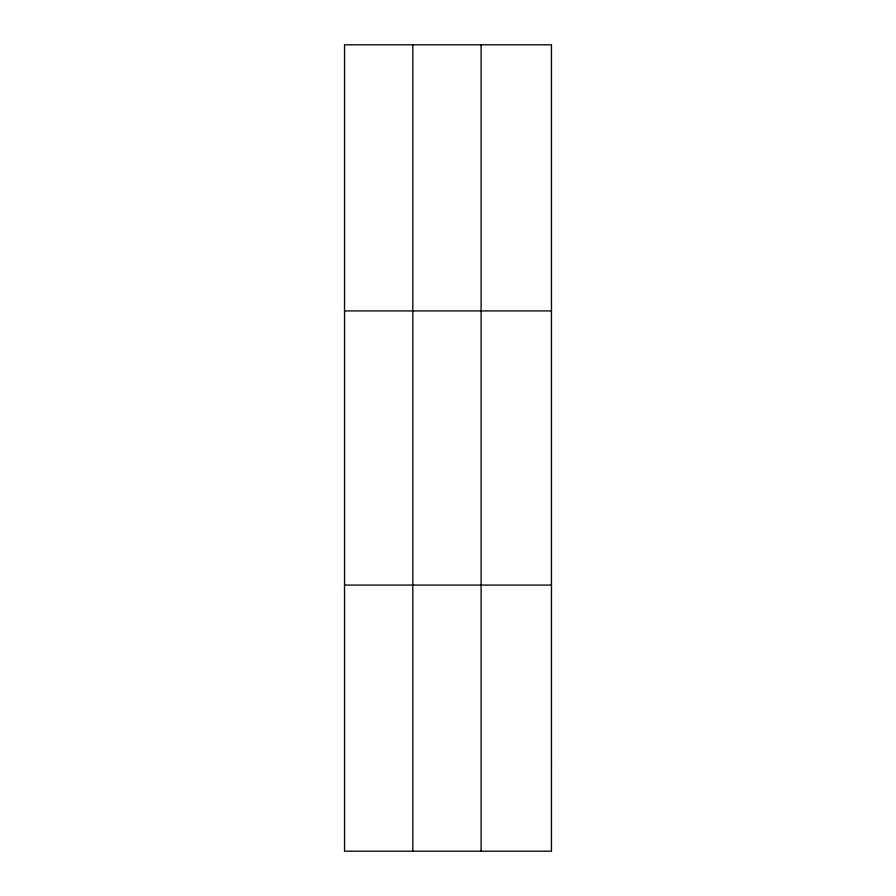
<?xml version="1.0" encoding="UTF-8"?>
<svg xmlns="http://www.w3.org/2000/svg" width="896" height="896" viewBox="0 0 896 896"><rect width="100%" height="100%" fill="white"/><g stroke="black" fill="none" stroke-linecap="round" stroke-linejoin="round"><path stroke-width="1.34" d="M412.821 44.8L412.821 851.2M481.107 44.8L481.107 851.2M344.534 310.912L551.466 310.912M344.534 585.088L551.466 585.088M551.466 762.496L551.466 851.2L344.534 851.2L344.534 44.8L551.466 44.8L551.466 762.496"/></g></svg>
